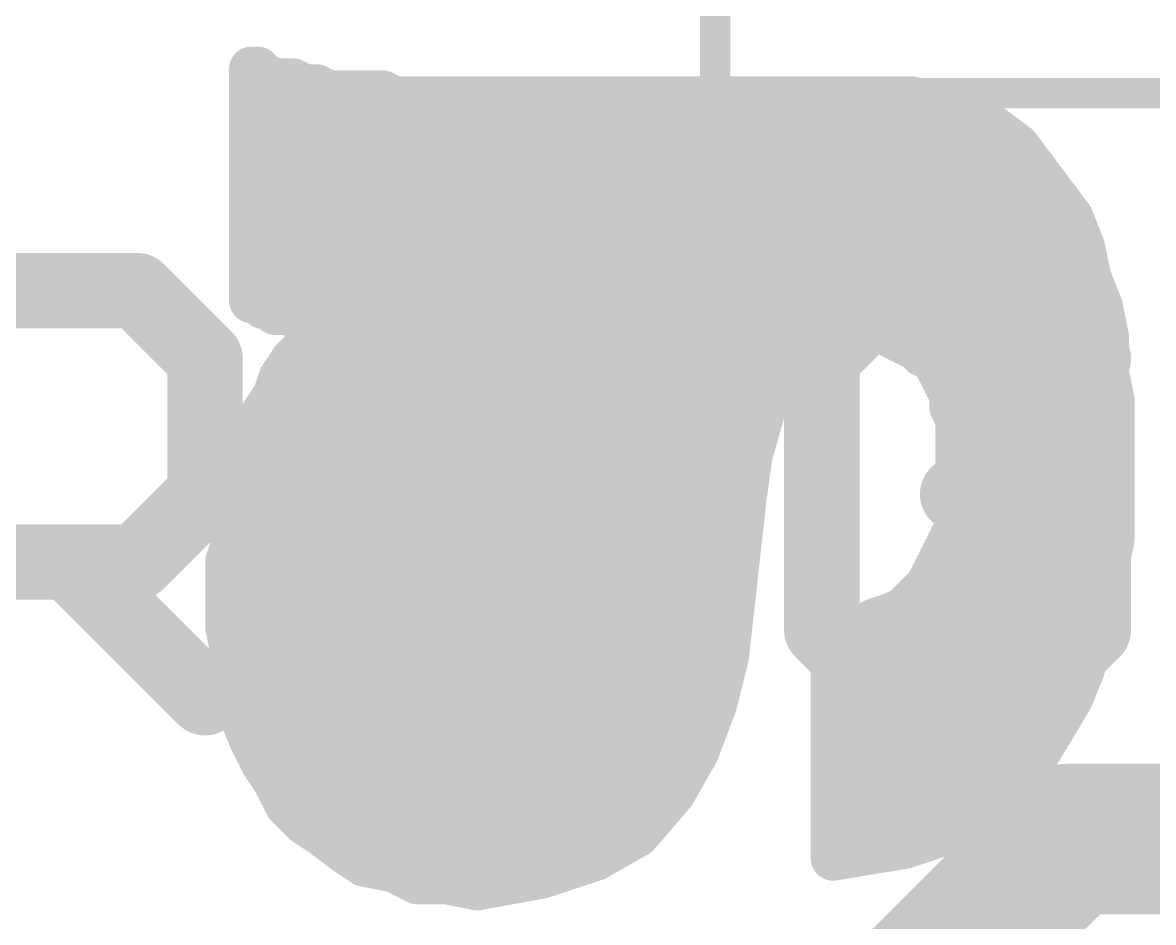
# Model space of a CAD drawing. Extents: x -0.3 to 20.6, y -0.3 to 38.4.
# Drawn here: x 11.865 to 13.77, y 9.384 to 10.901 of the extents above; entities that cross this region are included whole.
import ezdxf

# ---------------------------------------------------------------- set-up
doc = ezdxf.new("R2010")
doc.units = 0
for name, color, linetype in [('1', 12, 'CONTINUOUS'), ('18', 110, 'CONTINUOUS'), ('21', 41, 'CONTINUOUS'), ('22', 40, 'CONTINUOUS'), ('39', 12, 'CONTINUOUS')]:
    doc.layers.add(name, color=color, linetype=linetype)

# ---------------------------------------------------------------- blocks, each defined once
blk = doc.blocks.new('ROUNDV')
at = {"const_width": 0.5}
blk.add_lwpolyline([(0, -0.25, 1), (0, 0.25, 1), (0, -0.25)], format="xyb", dxfattribs=at)

msp = doc.modelspace()

# ---------------------------------------------------------------- linework, layer by layer
at = {"layer": '1', "const_width": 0.254}
for points in [[(13.6281, 9.525), (12.7, 8.5969)], [(14.605, 9.525), (13.6281, 9.525)]]:
    msp.add_lwpolyline(points, dxfattribs=at)
at = {"layer": '1', "const_width": 0.127}
for points in [[(13.6281, 9.5885, 1), (13.6281, 9.4615)], [(13.673, 9.4801, 1), (13.5832, 9.5699)]]:
    msp.add_lwpolyline(points, format="xyb", dxfattribs=at)
at = {"layer": '21', "const_width": 0.127}
for points in [[(11.7149, 10.4495), (12.0581, 10.4495)], [(12.0581, 10.4495), (12.1725, 10.3351)], [(12.5777, 10.4495), (12.4633, 10.3351)], [(12.8065, 10.4495), (12.5777, 10.4495)], [(12.9209, 10.3351), (12.8065, 10.4495)], [(13.3261, 10.4495), (13.2117, 10.3351)], [(13.5549, 10.4495), (13.3261, 10.4495)], [(13.6693, 10.3351), (13.5549, 10.4495)], [(12.1725, 10.3351), (12.1725, 10.1063)], [(12.4633, 10.3351), (12.4633, 9.8775)], [(12.9209, 9.8775), (12.9209, 10.3351)], [(13.2117, 10.3351), (13.2117, 9.8775)], [(12.1725, 10.1063), (12.0581, 9.9919)], [(13.6693, 10.1063), (13.4405, 10.1063)], [(13.6693, 9.8775), (13.6693, 10.1063)], [(12.0581, 9.9919), (11.7149, 9.9919)], [(11.9437, 9.9919), (12.1725, 9.7631)], [(12.4633, 9.8775), (12.5777, 9.7631)], [(12.8065, 9.7631), (12.9209, 9.8775)], [(13.2117, 9.8775), (13.3261, 9.7631)], [(13.5549, 9.7631), (13.6693, 9.8775)], [(12.5777, 9.7631), (12.8065, 9.7631)], [(13.3261, 9.7631), (13.5549, 9.7631)]]:
    msp.add_lwpolyline(points, dxfattribs=at)
at = {"layer": '21', "const_width": 0.0635}
for points in [[(12.0805, 10.472, 1), (12.0356, 10.4271)], [(12.0581, 10.4178, 1), (12.0581, 10.4813)], [(12.5777, 10.4813, 1), (12.5777, 10.4178)], [(12.6001, 10.4271, 1), (12.5552, 10.472)], [(12.8289, 10.472, 1), (12.784, 10.4271)], [(12.8065, 10.4178, 1), (12.8065, 10.4813)], [(13.3261, 10.4813, 1), (13.3261, 10.4178)], [(13.3485, 10.4271, 1), (13.3036, 10.472)], [(13.5773, 10.472, 1), (13.5324, 10.4271)], [(13.5549, 10.4178, 1), (13.5549, 10.4813)], [(12.2042, 10.3351, 1), (12.1407, 10.3351)], [(12.15, 10.3127, 1), (12.1949, 10.3576)], [(12.495, 10.3351, 1), (12.4315, 10.3351)], [(12.4408, 10.3576, 1), (12.4857, 10.3127)], [(12.9526, 10.3351, 1), (12.8891, 10.3351)], [(12.8984, 10.3127, 1), (12.9433, 10.3576)], [(13.2434, 10.3351, 1), (13.1799, 10.3351)], [(13.1892, 10.3576, 1), (13.2341, 10.3127)], [(13.6468, 10.3127, 1), (13.6917, 10.3576)], [(12.1949, 10.0839, 1), (12.15, 10.1288)], [(13.4405, 10.1381, 1), (13.4405, 10.0746)], [(13.701, 10.1063, 1), (13.6375, 10.1063)], [(13.6693, 10.0746, 1), (13.6693, 10.1381)], [(12.1407, 10.1063, 1), (12.2042, 10.1063)], [(11.9661, 10.0144, 1), (11.9212, 9.9695)], [(12.0356, 10.0144, 1), (12.0805, 9.9695)], [(12.0581, 9.9602, 1), (12.0581, 10.0237)], [(12.4857, 9.9, 1), (12.4408, 9.8551)], [(12.9433, 9.8551, 1), (12.8984, 9.9)], [(13.2341, 9.9, 1), (13.1892, 9.8551)], [(13.6917, 9.8551, 1), (13.6468, 9.9)], [(12.4315, 9.8775, 1), (12.495, 9.8775)], [(12.8891, 9.8775, 1), (12.9526, 9.8775)], [(13.1799, 9.8775, 1), (13.2434, 9.8775)], [(13.6375, 9.8775, 1), (13.701, 9.8775)], [(12.15, 9.7407, 1), (12.1949, 9.7856)], [(12.5777, 9.7949, 1), (12.5777, 9.7314)], [(12.5552, 9.7407, 1), (12.6001, 9.7856)], [(12.784, 9.7856, 1), (12.8289, 9.7407)], [(12.8065, 9.7314, 1), (12.8065, 9.7949)], [(13.3261, 9.7949, 1), (13.3261, 9.7314)], [(13.3036, 9.7407, 1), (13.3485, 9.7856)], [(13.5324, 9.7856, 1), (13.5773, 9.7407)], [(13.5549, 9.7314, 1), (13.5549, 9.7949)]]:
    msp.add_lwpolyline(points, format="xyb", dxfattribs=at)
at = {"layer": '22', "const_width": 0.0381}
for points in [[(12.2509, 10.8419, 1), (12.2509, 10.8038)], [(12.27, 10.8228, 1), (12.2319, 10.8228)], [(12.2744, 10.8363, 1), (12.2475, 10.8093)], [(12.2609, 10.8038, 1), (12.2609, 10.8419)], [(12.2509, 10.8395, 1), (12.2509, 10.8014)], [(12.2795, 10.8299, 1), (12.2624, 10.7958)], [(12.2575, 10.7993, 1), (12.2844, 10.8263)], [(12.2634, 10.8014, 1), (12.2634, 10.8395)], [(12.2909, 10.8219, 1), (12.2909, 10.7838)], [(12.3295, 10.8199, 1), (12.3124, 10.7858)], [(12.3209, 10.7838, 1), (12.3209, 10.8219)], [(12.2824, 10.7858, 1), (12.2995, 10.8199)], [(12.3409, 10.8119, 1), (12.3409, 10.7738)], [(12.3324, 10.7758, 1), (12.3495, 10.8099)], [(12.3695, 10.8099, 1), (12.3524, 10.7758)], [(12.3609, 10.7738, 1), (12.3609, 10.8119)], [(12.3809, 10.8019, 1), (12.3809, 10.7638)], [(12.3724, 10.7658, 1), (12.3895, 10.7999)], [(12.4795, 10.7999, 1), (12.4624, 10.7658)], [(12.4709, 10.7638, 1), (12.4709, 10.8019)], [(12.4909, 10.7919, 1), (12.4909, 10.7538)], [(12.4824, 10.7558, 1), (12.4995, 10.7899)], [(13.3647, 10.7915, 1), (13.3572, 10.7541)], [(13.3609, 10.7538, 1), (13.3609, 10.7919)], [(13.418, 10.7805, 1), (13.4039, 10.7451)], [(13.4072, 10.7441, 1), (13.4147, 10.7815)], [(12.2509, 10.7633, 1), (12.2509, 10.7252)], [(13.4695, 10.7599, 1), (13.4524, 10.7258)], [(13.4539, 10.7251, 1), (13.468, 10.7605)], [(13.4575, 10.7252, 1), (13.4575, 10.7633)], [(13.5124, 10.7381, 1), (13.4895, 10.7076)], [(13.4924, 10.7058, 1), (13.5095, 10.7399)], [(13.5562, 10.7042, 1), (13.5257, 10.6814)], [(13.5295, 10.6776, 1), (13.5524, 10.7081)], [(12.2509, 10.6871, 1), (12.2509, 10.649)], [(13.5862, 10.6642, 1), (13.5557, 10.6414)], [(13.5595, 10.649, 1), (13.5595, 10.6871)], [(13.5557, 10.6414, 1), (13.5862, 10.6642)], [(13.6162, 10.6242, 1), (13.5857, 10.6014)], [(13.5857, 10.6014, 1), (13.6162, 10.6242)], [(12.2509, 10.6109, 1), (12.2509, 10.5728)], [(13.6167, 10.5728, 1), (13.6167, 10.6109)], [(13.6486, 10.5799, 1), (13.6133, 10.5657)], [(13.6157, 10.5614, 1), (13.6462, 10.5842)], [(13.6696, 10.5265, 1), (13.6323, 10.5191)], [(12.2509, 10.5347, 1), (12.2509, 10.4966)], [(13.6333, 10.5157, 1), (13.6686, 10.5299)], [(13.6524, 10.4966, 1), (13.6524, 10.5347)], [(13.6786, 10.4799, 1), (13.6433, 10.4657)], [(13.6423, 10.4691, 1), (13.6796, 10.4765)], [(12.2509, 10.4585, 1), (12.2509, 10.4204)], [(12.2509, 10.4519, 1), (12.2509, 10.4138)], [(12.2744, 10.4463, 1), (12.2475, 10.4193)], [(12.2709, 10.4419, 1), (12.2709, 10.4038)], [(12.2609, 10.4138, 1), (12.2609, 10.4519)], [(12.2944, 10.4363, 1), (12.2675, 10.4093)], [(12.2809, 10.4038, 1), (12.2809, 10.4419)], [(13.6996, 10.4265, 1), (13.6623, 10.4191)], [(13.6743, 10.4204, 1), (13.6743, 10.4585)], [(12.2319, 10.4328, 1), (12.27, 10.4328)], [(12.2575, 10.4093, 1), (12.2844, 10.4363)], [(12.2909, 10.4319, 1), (12.2909, 10.3938)], [(12.2775, 10.3993, 1), (12.3044, 10.4263)], [(12.3344, 10.4263, 1), (12.3075, 10.3993)], [(12.3309, 10.4219, 1), (12.3309, 10.3838)], [(12.3209, 10.3938, 1), (12.3209, 10.4319)], [(12.4015, 10.387, 1), (12.3804, 10.4187)], [(12.3909, 10.3838, 1), (12.3909, 10.4219)], [(13.6633, 10.4157, 1), (13.6986, 10.4299)], [(12.3175, 10.3893, 1), (12.3444, 10.4163)], [(12.3504, 10.3987, 1), (12.3715, 10.367)], [(12.3768, 10.3722, 1), (12.3451, 10.3934)], [(12.6749, 10.3909, 1), (12.687, 10.3547)], [(12.6895, 10.3558, 1), (12.6724, 10.3899)], [(12.7109, 10.4019, 1), (12.7109, 10.3638)], [(12.717, 10.3647, 1), (12.7049, 10.4009)], [(12.9175, 10.3863, 1), (12.9444, 10.3593)], [(12.9444, 10.3593, 1), (12.9175, 10.3863)], [(12.9544, 10.3693, 1), (12.9275, 10.3963)], [(12.9409, 10.3638, 1), (12.9409, 10.4019)], [(13.2009, 10.4019, 1), (13.2009, 10.3638)], [(13.2124, 10.3676, 1), (13.1895, 10.3981)], [(13.3195, 10.3999, 1), (13.3024, 10.3658)], [(13.3109, 10.3638, 1), (13.3109, 10.4019)], [(13.3395, 10.3899, 1), (13.3224, 10.3558)], [(13.3224, 10.3558, 1), (13.3395, 10.3899)], [(13.71, 10.3728, 1), (13.6719, 10.3728)], [(12.3544, 10.3393, 1), (12.3275, 10.3663)], [(12.3479, 10.3823, 1), (12.3479, 10.3442)], [(12.6249, 10.3709, 1), (12.637, 10.3347)], [(12.637, 10.3347, 1), (12.6249, 10.3709)], [(12.6524, 10.3799, 1), (12.6695, 10.3458)], [(12.667, 10.3447, 1), (12.6549, 10.3809)], [(12.6617, 10.3442, 1), (12.6617, 10.3823)], [(12.94, 10.3628, 1), (12.9019, 10.3628)], [(12.9075, 10.3763, 1), (12.9344, 10.3493)], [(12.9213, 10.3823, 1), (12.9213, 10.3442)], [(13.1495, 10.3681, 1), (13.1724, 10.3376)], [(13.1773, 10.343, 1), (13.1446, 10.3626)], [(13.1748, 10.3442, 1), (13.1748, 10.3823)], [(13.3502, 10.3823, 1), (13.3502, 10.3442)], [(13.3595, 10.3799, 1), (13.3424, 10.3458)], [(13.3424, 10.3458, 1), (13.3595, 10.3799)], [(13.3844, 10.3663, 1), (13.3575, 10.3393)], [(13.3624, 10.3358, 1), (13.3795, 10.3699)], [(13.6723, 10.3691, 1), (13.7096, 10.3765)], [(13.6909, 10.3442, 1), (13.6909, 10.3823)], [(12.3075, 10.3463, 1), (12.3344, 10.3193)], [(12.3368, 10.3222, 1), (12.3051, 10.3434)], [(12.3251, 10.3634, 1), (12.3568, 10.3422)], [(12.5949, 10.3609, 1), (12.607, 10.3247)], [(12.6144, 10.3293, 1), (12.5875, 10.3563)], [(12.938, 10.3343, 1), (12.9039, 10.3513)], [(13.3895, 10.3599, 1), (13.3724, 10.3258)], [(13.3675, 10.3293, 1), (13.3944, 10.3563)], [(13.418, 10.3413, 1), (13.3839, 10.3243)], [(13.3924, 10.3158, 1), (13.4095, 10.3499)], [(12.5675, 10.3363, 1), (12.5944, 10.3093)], [(12.5915, 10.307, 1), (12.5704, 10.3387)], [(12.8939, 10.3313, 1), (12.928, 10.3143)], [(12.928, 10.3143, 1), (12.8939, 10.3313)], [(12.9019, 10.3428, 1), (12.94, 10.3428)], [(13.428, 10.3213, 1), (13.3939, 10.3043)], [(13.7096, 10.3165, 1), (13.6723, 10.3091)], [(12.2851, 10.3134, 1), (12.3168, 10.2922)], [(12.319, 10.2968, 1), (12.2829, 10.3088)], [(12.5404, 10.3187, 1), (12.5615, 10.287)], [(12.5644, 10.2893, 1), (12.5375, 10.3163)], [(12.92, 10.3028, 1), (12.8819, 10.3028)], [(12.8839, 10.3113, 1), (12.918, 10.2943)], [(13.1146, 10.3126, 1), (13.1473, 10.293)], [(13.149, 10.2968, 1), (13.1129, 10.3088)], [(13.3939, 10.3043, 1), (13.428, 10.3213)], [(13.438, 10.3013, 1), (13.4039, 10.2843)], [(13.6719, 10.3128, 1), (13.71, 10.3128)], [(12.3068, 10.2622, 1), (12.2751, 10.2834)], [(12.2957, 10.3061, 1), (12.2957, 10.268)], [(12.5175, 10.2963, 1), (12.5444, 10.2693)], [(12.5468, 10.2722, 1), (12.5151, 10.2934)], [(12.5351, 10.268, 1), (12.5351, 10.3061)], [(12.9009, 10.3061, 1), (12.9009, 10.268)], [(12.918, 10.2743, 1), (12.8839, 10.2913)], [(13.1257, 10.268, 1), (13.1257, 10.3061)], [(13.4039, 10.2843, 1), (13.438, 10.3013)], [(13.4238, 10.3061, 1), (13.4238, 10.268)], [(13.45, 10.2728, 1), (13.4119, 10.2728)], [(13.6961, 10.268, 1), (13.6961, 10.3061)], [(12.2729, 10.2788, 1), (12.309, 10.2668)], [(12.5294, 10.2482, 1), (12.4925, 10.2574)], [(12.8739, 10.2713, 1), (12.908, 10.2543)], [(12.91, 10.2628, 1), (12.8719, 10.2628)], [(12.8819, 10.2828, 1), (12.92, 10.2828)], [(13.448, 10.2613, 1), (13.4139, 10.2443)], [(13.4139, 10.2643, 1), (13.448, 10.2813)], [(13.72, 10.2628, 1), (13.6819, 10.2628)], [(12.2551, 10.2534, 1), (12.2868, 10.2322)], [(12.289, 10.2368, 1), (12.2529, 10.2488)], [(12.4951, 10.2634, 1), (12.5268, 10.2422)], [(13.1293, 10.2376, 1), (13.0926, 10.248)], [(13.4119, 10.2528, 1), (13.45, 10.2528)], [(13.46, 10.2328, 1), (13.4219, 10.2328)], [(13.6823, 10.2591, 1), (13.7196, 10.2665)], [(12.279, 10.2068, 1), (12.2429, 10.2188)], [(12.518, 10.2043, 1), (12.4839, 10.2213)], [(12.8956, 10.2413, 1), (12.8863, 10.2043)], [(12.8956, 10.2413, 1), (12.8863, 10.2043)], [(12.908, 10.2143, 1), (12.8739, 10.2313)], [(13.0929, 10.2488, 1), (13.129, 10.2368)], [(13.4239, 10.2243, 1), (13.458, 10.2413)], [(12.2603, 10.2299, 1), (12.2603, 10.1918)], [(12.2429, 10.2188, 1), (12.279, 10.2068)], [(12.4825, 10.2174, 1), (12.5194, 10.2082)], [(12.4999, 10.1918, 1), (12.4999, 10.2299)], [(12.9, 10.2028, 1), (12.8619, 10.2028)], [(12.8849, 10.2299, 1), (12.8849, 10.1918)], [(12.8719, 10.2228, 1), (12.91, 10.2228)], [(12.939, 10.2299, 1), (12.939, 10.1918)], [(12.939, 10.1918, 1), (12.939, 10.2299)], [(13.1018, 10.1918, 1), (13.1018, 10.2299)], [(13.4409, 10.2299, 1), (13.4409, 10.1918)], [(13.7009, 10.1918, 1), (13.7009, 10.2299)], [(12.269, 10.1768, 1), (12.2329, 10.1888)], [(12.8639, 10.2113, 1), (12.898, 10.1943)], [(12.899, 10.1768, 1), (12.8629, 10.1888)], [(12.2329, 10.1888, 1), (12.269, 10.1768)], [(12.5, 10.1728, 1), (12.4619, 10.1728)], [(12.4639, 10.1813, 1), (12.498, 10.1643)], [(12.8619, 10.1828, 1), (12.9, 10.1828)], [(13.0726, 10.178, 1), (13.1093, 10.1676)], [(13.1098, 10.1701, 1), (13.0721, 10.1755)], [(13.0863, 10.1543, 1), (13.0956, 10.1913)], [(13.0863, 10.1543, 1), (13.0956, 10.1913)], [(12.2229, 10.1588, 1), (12.259, 10.1468)], [(12.259, 10.1468, 1), (12.2229, 10.1588)], [(12.89, 10.1528, 1), (12.8519, 10.1528)], [(12.8529, 10.1588, 1), (12.889, 10.1468)], [(12.25, 10.1228, 1), (12.2119, 10.1228)], [(12.2349, 10.1537, 1), (12.2349, 10.1156)], [(12.4996, 10.1191, 1), (12.4623, 10.1265)], [(12.4809, 10.1156, 1), (12.4809, 10.1537)], [(12.8709, 10.1537, 1), (12.8709, 10.1156)], [(13.0855, 10.1156, 1), (13.0855, 10.1537)], [(13.4409, 10.1537, 1), (13.4409, 10.1156)], [(13.7009, 10.1156, 1), (13.7009, 10.1537)], [(12.2129, 10.1288, 1), (12.249, 10.1168)], [(12.4619, 10.1228, 1), (12.5, 10.1228)], [(12.889, 10.1068, 1), (12.8529, 10.1188)], [(13.0999, 10.1007, 1), (13.062, 10.1049)], [(12.249, 10.0868, 1), (12.2129, 10.0988)], [(12.88, 10.0828, 1), (12.8419, 10.0828)], [(12.8519, 10.1128, 1), (12.89, 10.1128)], [(13.0621, 10.1055, 1), (13.0998, 10.1001)], [(12.24, 10.0628, 1), (12.2019, 10.0628)], [(12.2119, 10.0928, 1), (12.25, 10.0928)], [(12.49, 10.0728, 1), (12.4519, 10.0728)], [(12.8429, 10.0888, 1), (12.879, 10.0768)], [(12.2209, 10.0775, 1), (12.2209, 10.0394)], [(12.2029, 10.0688, 1), (12.239, 10.0568)], [(12.4523, 10.0765, 1), (12.4896, 10.0691)], [(12.4709, 10.0394, 1), (12.4709, 10.0775)], [(12.8609, 10.0775, 1), (12.8609, 10.0394)], [(12.878, 10.0343, 1), (12.8439, 10.0513)], [(13.076, 10.0394, 1), (13.076, 10.0775)], [(13.4409, 10.0775, 1), (13.4409, 10.0394)], [(13.458, 10.0443, 1), (13.4239, 10.0613)], [(13.7009, 10.0394, 1), (13.7009, 10.0775)], [(12.239, 10.0168, 1), (12.2029, 10.0288)], [(12.488, 10.0313, 1), (12.4539, 10.0143)], [(12.87, 10.0228, 1), (12.8319, 10.0228)], [(12.8419, 10.0428, 1), (12.88, 10.0428)], [(13.4139, 10.0413, 1), (13.448, 10.0243)], [(13.448, 10.0243, 1), (13.4139, 10.0413)], [(13.4219, 10.0528, 1), (13.46, 10.0528)], [(13.7196, 10.0291, 1), (13.6823, 10.0365)], [(12.2019, 10.0228, 1), (12.24, 10.0228)], [(12.4519, 10.0228, 1), (12.49, 10.0228)], [(12.5, 10.0028, 1), (12.4619, 10.0028)], [(12.8339, 10.0313, 1), (12.868, 10.0143)], [(12.8577, 10.0206, 1), (12.8442, 9.985)], [(12.8577, 10.0206, 1), (12.8442, 9.985)], [(12.869, 9.9968, 1), (12.8329, 10.0088)], [(13.0899, 10.0107, 1), (13.052, 10.0149)], [(13.438, 10.0043, 1), (13.4039, 10.0213)], [(13.6819, 10.0328, 1), (13.72, 10.0328)], [(12.23, 9.9928, 1), (12.1919, 9.9928)], [(12.4639, 9.9943, 1), (12.498, 10.0113)], [(12.8319, 10.0028, 1), (12.87, 10.0028)], [(13.052, 10.0149, 1), (13.0899, 10.0107)], [(13.428, 9.9843, 1), (13.3939, 10.0013)], [(13.4039, 10.0213, 1), (13.438, 10.0043)], [(12.2109, 10.0013, 1), (12.2109, 9.9632)], [(12.1929, 9.9988, 1), (12.229, 9.9868)], [(12.498, 9.9913, 1), (12.4639, 9.9743)], [(12.4812, 9.9632, 1), (12.4812, 10.0013)], [(12.858, 9.9643, 1), (12.8239, 9.9813)], [(12.8441, 10.0013, 1), (12.8441, 9.9632)], [(12.905, 10.0013, 1), (12.905, 9.9632)], [(12.905, 9.9632, 1), (12.905, 10.0013)], [(13.0675, 9.9632, 1), (13.0675, 10.0013)], [(13.418, 9.9643, 1), (13.3839, 9.9813)], [(13.4056, 10.0013, 1), (13.4056, 9.9632)], [(13.3939, 10.0013, 1), (13.428, 9.9843)], [(13.6723, 9.9865, 1), (13.7096, 9.9791)], [(13.7097, 9.9797, 1), (13.6721, 9.9859)], [(13.6908, 9.9632, 1), (13.6908, 10.0013)], [(12.4619, 9.9828, 1), (12.5, 9.9828)], [(12.51, 9.9628, 1), (12.4719, 9.9628)], [(12.4739, 9.9543, 1), (12.508, 9.9713)], [(12.8444, 9.9393, 1), (12.8175, 9.9663)], [(12.8229, 9.9788, 1), (12.859, 9.9668)], [(13.4044, 9.9393, 1), (13.3775, 9.9663)], [(13.3839, 9.9813, 1), (13.418, 9.9643)], [(12.508, 9.9513, 1), (12.4739, 9.9343)], [(12.8075, 9.9563, 1), (12.8344, 9.9293)], [(12.838, 9.9343, 1), (12.8039, 9.9513)], [(12.8139, 9.9613, 1), (12.848, 9.9443)], [(13.3675, 9.9563, 1), (13.3944, 9.9293)], [(13.3944, 9.9293, 1), (13.3675, 9.9563)], [(13.3739, 9.9613, 1), (13.408, 9.9443)], [(12.4719, 9.9428, 1), (12.51, 9.9428)], [(12.518, 9.9313, 1), (12.4839, 9.9143)], [(12.4839, 9.9143, 1), (12.518, 9.9313)], [(12.7939, 9.9313, 1), (12.828, 9.9143)], [(12.828, 9.9143, 1), (12.7939, 9.9313)], [(13.0799, 9.9207, 1), (13.042, 9.9249)], [(13.0542, 9.905, 1), (13.0677, 9.9406)], [(13.0542, 9.905, 1), (13.0677, 9.9406)], [(13.3375, 9.9263, 1), (13.3644, 9.8993)], [(13.3475, 9.9363, 1), (13.3744, 9.9093)], [(13.3595, 9.8958, 1), (13.3424, 9.9299)], [(13.3744, 9.9093, 1), (13.3475, 9.9363)], [(13.699, 9.9168, 1), (13.6629, 9.9288)], [(12.2109, 9.9251, 1), (12.2109, 9.887)], [(12.5244, 9.9163, 1), (12.4975, 9.8893)], [(12.4939, 9.8943, 1), (12.528, 9.9113)], [(12.538, 9.9013, 1), (12.5039, 9.8843)], [(12.5093, 9.887, 1), (12.5093, 9.9251)], [(12.808, 9.8843, 1), (12.7739, 9.9013)], [(12.7839, 9.9113, 1), (12.818, 9.8943)], [(12.8025, 9.9251, 1), (12.8025, 9.887)], [(12.8144, 9.8893, 1), (12.7875, 9.9163)], [(13.042, 9.9249, 1), (13.0799, 9.9207)], [(13.0591, 9.887, 1), (13.0591, 9.9251)], [(13.2949, 9.9109, 1), (13.307, 9.8747)], [(13.3095, 9.8758, 1), (13.2924, 9.9099)], [(13.3224, 9.9199, 1), (13.3395, 9.8858)], [(13.3373, 9.9251, 1), (13.3373, 9.887)], [(13.337, 9.8847, 1), (13.3249, 9.9209)], [(13.6621, 9.9259, 1), (13.6997, 9.9197)], [(13.6753, 9.887, 1), (13.6753, 9.9251)], [(12.2296, 9.8865, 1), (12.1923, 9.8791)], [(12.5075, 9.8793, 1), (12.5344, 9.9063)], [(12.5395, 9.8899, 1), (12.5224, 9.8558)], [(12.7775, 9.9063, 1), (12.8044, 9.8793)], [(12.7895, 9.8558, 1), (12.7724, 9.8899)], [(13.2309, 9.9019, 1), (13.2309, 9.8638)], [(13.25, 9.8828, 1), (13.2119, 9.8828)], [(13.2724, 9.8999, 1), (13.2895, 9.8658)], [(13.2809, 9.8638, 1), (13.2809, 9.9019)], [(12.1919, 9.8828, 1), (12.23, 9.8828)], [(12.5139, 9.8643, 1), (12.548, 9.8813)], [(12.5644, 9.8763, 1), (12.5375, 9.8493)], [(12.5695, 9.8699, 1), (12.5524, 9.8358)], [(12.5424, 9.8458, 1), (12.5595, 9.8799)], [(12.7324, 9.8699, 1), (12.7495, 9.8358)], [(12.7495, 9.8358, 1), (12.7324, 9.8699)], [(12.7524, 9.8799, 1), (12.7695, 9.8458)], [(12.7695, 9.8458, 1), (12.7524, 9.8799)], [(12.7639, 9.8813, 1), (12.798, 9.8643)], [(13.6796, 9.8591, 1), (13.6423, 9.8665)], [(12.24, 9.8328, 1), (12.2019, 9.8328)], [(12.5475, 9.8393, 1), (12.5744, 9.8663)], [(12.5809, 9.8619, 1), (12.5809, 9.8238)], [(12.5724, 9.8258, 1), (12.5895, 9.8599)], [(12.607, 9.8609, 1), (12.5949, 9.8247)], [(12.6009, 9.8238, 1), (12.6009, 9.8619)], [(12.6309, 9.8519, 1), (12.6309, 9.8138)], [(12.6249, 9.8147, 1), (12.637, 9.8509)], [(12.6724, 9.8499, 1), (12.6895, 9.8158)], [(12.6809, 9.8138, 1), (12.6809, 9.8519)], [(12.7009, 9.8619, 1), (12.7009, 9.8238)], [(12.7095, 9.8258, 1), (12.6924, 9.8599)], [(12.7124, 9.8599, 1), (12.7295, 9.8258)], [(12.7209, 9.8238, 1), (12.7209, 9.8619)], [(13.0694, 9.8282, 1), (13.0325, 9.8374)], [(13.6429, 9.8688, 1), (13.679, 9.8568)], [(12.2209, 9.8489, 1), (12.2209, 9.8108)], [(12.2023, 9.8291, 1), (12.2396, 9.8365)], [(13.032, 9.8349, 1), (13.0699, 9.8307)], [(13.0502, 9.8108, 1), (13.0502, 9.8489)], [(13.2309, 9.8489, 1), (13.2309, 9.8108)], [(13.6686, 9.8057, 1), (13.6333, 9.8199)], [(13.6543, 9.8108, 1), (13.6543, 9.8489)], [(13.6323, 9.8165, 1), (13.6696, 9.8091)], [(12.2394, 9.7874, 1), (12.2025, 9.7782)], [(12.2019, 9.7828, 1), (12.24, 9.7828)], [(13.6473, 9.753, 1), (13.6146, 9.7726)], [(12.2282, 9.7727, 1), (12.2282, 9.7346)], [(12.2486, 9.7499, 1), (12.2133, 9.7357)], [(13.0125, 9.7574, 1), (13.0494, 9.7482)], [(13.0488, 9.7461, 1), (13.0131, 9.7595)], [(13.0311, 9.7346, 1), (13.0311, 9.7727)], [(13.2309, 9.7727, 1), (13.2309, 9.7346)], [(13.6133, 9.7699, 1), (13.6486, 9.7557)], [(13.6254, 9.7346, 1), (13.6254, 9.7727)], [(12.2125, 9.7382, 1), (12.2494, 9.7474)], [(13.5846, 9.7226, 1), (13.6173, 9.703)], [(13.6173, 9.703, 1), (13.5846, 9.7226)], [(12.268, 9.7013, 1), (12.2339, 9.6843)], [(12.2333, 9.6857, 1), (12.2686, 9.6999)], [(12.2586, 9.6965, 1), (12.2586, 9.6584)], [(12.9831, 9.6795, 1), (13.0188, 9.6661)], [(13.0175, 9.6634, 1), (12.9844, 9.6823)], [(13.0027, 9.6584, 1), (13.0027, 9.6965)], [(13.2309, 9.6965, 1), (13.2309, 9.6584)], [(13.5862, 9.6514, 1), (13.5557, 9.6742)], [(13.5797, 9.6584, 1), (13.5797, 9.6965)], [(12.2868, 9.6634, 1), (12.2551, 9.6422)], [(12.2539, 9.6443, 1), (12.288, 9.6613)], [(13.5546, 9.6726, 1), (13.5873, 9.653)], [(12.308, 9.6313, 1), (12.2739, 9.6143)], [(13.5524, 9.6076, 1), (13.5295, 9.6381)], [(12.2751, 9.6122, 1), (12.3068, 9.6334)], [(12.9754, 9.5904, 1), (12.9465, 9.6152)], [(13.5257, 9.6342, 1), (13.5562, 9.6114)], [(12.3017, 9.6203, 1), (12.3017, 9.5822)], [(12.9444, 9.6123, 1), (12.9775, 9.5934)], [(12.9596, 9.5822, 1), (12.9596, 9.6203)], [(13.2309, 9.6203, 1), (13.2309, 9.5822)], [(13.4895, 9.6081, 1), (13.5124, 9.5776)], [(13.5107, 9.5765, 1), (13.4911, 9.6091)], [(13.5121, 9.5822, 1), (13.5121, 9.6203)], [(12.3244, 9.5963, 1), (12.2975, 9.5693)], [(12.2939, 9.5743, 1), (12.328, 9.5913)], [(12.3515, 9.5687, 1), (12.3304, 9.537)], [(12.3275, 9.5393, 1), (12.3544, 9.5663)], [(13.4411, 9.5791, 1), (13.4607, 9.5465)], [(13.4624, 9.5476, 1), (13.4395, 9.5781)], [(12.3824, 9.5481, 1), (12.3595, 9.5176)], [(12.3604, 9.517, 1), (12.3815, 9.5487)], [(12.8865, 9.5452, 1), (12.9154, 9.5204)], [(12.9104, 9.5163, 1), (12.8915, 9.5494)], [(13.3995, 9.5481, 1), (13.4224, 9.5176)], [(13.417, 9.5147, 1), (13.4049, 9.5509)], [(12.3814, 9.5441, 1), (12.3814, 9.506)], [(12.8873, 9.506, 1), (12.8873, 9.5441)], [(13.2309, 9.5441, 1), (13.2309, 9.506)], [(13.3449, 9.5309, 1), (13.357, 9.4947)], [(13.3541, 9.494, 1), (13.3478, 9.5316)], [(13.3875, 9.506, 1), (13.3875, 9.5441)], [(12.4215, 9.5187, 1), (12.4004, 9.487)], [(12.3995, 9.4876, 1), (12.4224, 9.5181)], [(12.8215, 9.5094, 1), (12.8404, 9.4763)], [(12.837, 9.4747, 1), (12.8249, 9.5109)], [(13.2278, 9.5116, 1), (13.2341, 9.474)], [(13.2878, 9.5216, 1), (13.2941, 9.484)], [(13.2941, 9.484, 1), (13.2878, 9.5216)], [(12.4447, 9.5015, 1), (12.4372, 9.4641)], [(12.4304, 9.467, 1), (12.4515, 9.4987)], [(12.4995, 9.4899, 1), (12.4824, 9.4558)], [(12.4872, 9.4541, 1), (12.4947, 9.4915)], [(13.2119, 9.4928, 1), (13.25, 9.4928)], [(12.5309, 9.4719, 1), (12.5309, 9.4338)], [(12.5224, 9.4358, 1), (12.5395, 9.4699)], [(12.5847, 9.4715, 1), (12.5772, 9.4341)], [(12.5809, 9.4338, 1), (12.5809, 9.4719)], [(12.7349, 9.4809, 1), (12.747, 9.4447)], [(12.7443, 9.4441, 1), (12.7375, 9.4816)], [(12.601, 9.4679, 1), (12.601, 9.4298)], [(12.6275, 9.4616, 1), (12.6343, 9.4241)], [(12.6272, 9.4241, 1), (12.6347, 9.4615)], [(12.6639, 9.4298, 1), (12.6639, 9.4679)]]:
    msp.add_lwpolyline(points, format="xyb", dxfattribs=at)
at = {"layer": '22', "const_width": 0.0762}
for points in [[(12.2609, 10.8228), (12.2509, 10.8228)], [(12.2509, 10.8228), (12.2509, 10.4328)], [(12.2709, 10.8128), (12.2609, 10.8228)], [(12.2509, 10.8204), (12.2634, 10.8204)], [(12.2909, 10.8028), (12.2709, 10.8128)], [(12.3209, 10.8028), (12.2909, 10.8028)], [(12.3409, 10.7928), (12.3209, 10.8028)], [(12.3609, 10.7928), (12.3409, 10.7928)], [(12.3809, 10.7828), (12.3609, 10.7928)], [(12.4709, 10.7828), (12.3809, 10.7828)], [(12.4909, 10.7728), (12.4709, 10.7828)], [(13.3609, 10.7728), (12.4909, 10.7728)], [(13.4109, 10.7628), (13.3609, 10.7728)], [(13.4609, 10.7428), (13.4109, 10.7628)], [(12.2509, 10.7442), (13.4575, 10.7442)], [(13.5009, 10.7228), (13.4609, 10.7428)], [(13.5409, 10.6928), (13.5009, 10.7228)], [(13.5709, 10.6528), (13.5409, 10.6928)], [(12.2509, 10.668), (13.5595, 10.668)], [(13.6009, 10.6128), (13.5709, 10.6528)], [(13.6309, 10.5728), (13.6009, 10.6128)], [(12.2509, 10.5918), (13.6167, 10.5918)], [(13.6509, 10.5228), (13.6309, 10.5728)], [(13.6609, 10.4728), (13.6509, 10.5228)], [(12.2509, 10.5156), (13.6524, 10.5156)], [(13.6809, 10.4228), (13.6609, 10.4728)], [(12.2509, 10.4394), (13.6743, 10.4394)], [(12.2509, 10.4328), (12.2609, 10.4328)], [(12.2609, 10.4328), (12.2709, 10.4228)], [(12.2709, 10.4228), (12.2809, 10.4228)], [(12.2809, 10.4228), (12.2909, 10.4128)], [(13.6909, 10.3728), (13.6809, 10.4228)], [(12.2909, 10.4128), (12.3209, 10.4128)], [(12.3209, 10.4128), (12.3309, 10.4028)], [(12.3309, 10.4028), (12.3909, 10.4028)], [(12.3909, 10.4028), (12.3609, 10.3828)], [(12.3609, 10.3828), (12.3409, 10.3528)], [(12.6609, 10.3628), (12.6809, 10.3728)], [(12.6809, 10.3728), (12.7109, 10.3828)], [(12.7109, 10.3828), (12.9409, 10.3828)], [(12.9309, 10.3728), (12.9209, 10.3628)], [(12.9409, 10.3828), (12.9309, 10.3728)], [(13.1609, 10.3528), (13.2009, 10.3828)], [(13.2009, 10.3828), (13.3109, 10.3828)], [(13.3109, 10.3828), (13.3309, 10.3728)], [(13.3309, 10.3728), (13.3509, 10.3628)], [(13.6909, 10.3128), (13.6909, 10.3728)], [(12.3409, 10.3528), (12.3209, 10.3328)], [(12.3479, 10.3632), (12.6617, 10.3632)], [(12.6009, 10.3428), (12.6309, 10.3528)], [(12.6309, 10.3528), (12.6609, 10.3628)], [(12.9209, 10.3628), (12.9209, 10.3428)], [(12.9213, 10.3632), (13.1748, 10.3632)], [(13.1309, 10.3028), (13.1609, 10.3528)], [(13.3502, 10.3632), (13.6909, 10.3632)], [(13.3509, 10.3628), (13.3709, 10.3528)], [(13.3709, 10.3528), (13.3809, 10.3428)], [(12.3209, 10.3328), (12.3009, 10.3028)], [(12.5809, 10.3228), (12.6009, 10.3428)], [(12.9209, 10.3428), (12.9109, 10.3228)], [(13.3809, 10.3428), (13.4009, 10.3328)], [(13.4009, 10.3328), (13.4109, 10.3128)], [(12.5509, 10.3028), (12.5809, 10.3228)], [(12.9109, 10.3228), (12.9009, 10.3028)], [(13.4109, 10.3128), (13.4209, 10.2928)], [(13.7009, 10.2628), (13.6909, 10.3128)], [(12.3009, 10.3028), (12.2909, 10.2728)], [(12.5309, 10.2828), (12.5509, 10.3028)], [(12.9009, 10.3028), (12.9009, 10.2828)], [(13.1109, 10.2428), (13.1309, 10.3028)], [(13.4209, 10.2928), (13.4309, 10.2728)], [(12.2909, 10.2728), (12.2709, 10.2428)], [(12.2957, 10.287), (12.5351, 10.287)], [(12.5109, 10.2528), (12.5309, 10.2828)], [(12.9009, 10.2828), (12.8909, 10.2628)], [(12.9009, 10.287), (13.1257, 10.287)], [(13.4238, 10.287), (13.6961, 10.287)], [(13.4309, 10.2728), (13.4309, 10.2528)], [(12.5009, 10.2128), (12.5109, 10.2528)], [(12.8909, 10.2628), (12.8909, 10.2228)], [(13.4309, 10.2528), (13.4409, 10.2328)], [(13.7009, 10.0328), (13.7009, 10.2628)], [(12.2709, 10.2428), (12.2609, 10.2128)], [(13.0909, 10.1728), (13.1109, 10.2428)], [(13.4409, 10.2328), (13.4409, 10.0528)], [(12.2609, 10.2128), (12.2509, 10.1828)], [(12.4809, 10.1728), (12.5009, 10.2128)], [(12.8909, 10.2228), (12.8809, 10.2028)], [(13.0909, 10.1728), (12.8909, 10.2228)], [(12.8909, 10.2228), (13.0909, 10.1728)], [(12.2603, 10.2108), (12.4999, 10.2108)], [(12.8809, 10.2028), (12.8809, 10.1828)], [(12.8849, 10.2108), (12.939, 10.2108)], [(12.939, 10.2108), (13.1018, 10.2108)], [(13.4409, 10.2108), (13.7009, 10.2108)], [(12.2509, 10.1828), (12.2409, 10.1528)], [(12.8809, 10.1828), (12.8709, 10.1528)], [(12.4809, 10.1228), (12.4809, 10.1728)], [(13.0809, 10.1028), (13.0909, 10.1728)], [(12.2409, 10.1528), (12.2309, 10.1228)], [(12.8709, 10.1528), (12.8709, 10.1128)], [(12.2309, 10.1228), (12.2309, 10.0928)], [(12.2349, 10.1346), (12.4809, 10.1346)], [(12.4709, 10.0728), (12.4809, 10.1228)], [(12.8709, 10.1346), (13.0855, 10.1346)], [(13.4409, 10.1346), (13.7009, 10.1346)], [(12.8709, 10.1128), (12.8609, 10.0828)], [(13.0709, 10.0128), (13.0809, 10.1028)], [(12.2309, 10.0928), (12.2209, 10.0628)], [(12.8609, 10.0828), (12.8609, 10.0428)], [(12.2209, 10.0628), (12.2209, 10.0228)], [(12.4709, 10.0228), (12.4709, 10.0728)], [(12.2209, 10.0584), (12.4709, 10.0584)], [(12.8609, 10.0428), (12.8509, 10.0228)], [(12.8609, 10.0584), (13.076, 10.0584)], [(13.4409, 10.0528), (13.4309, 10.0328)], [(13.4409, 10.0584), (13.7009, 10.0584)], [(12.2209, 10.0228), (12.2109, 9.9928)], [(12.4809, 10.0028), (12.4709, 10.0228)], [(12.8509, 10.0228), (12.8509, 10.0028)], [(13.4309, 10.0328), (13.4209, 10.0128)], [(13.6909, 9.9828), (13.7009, 10.0328)], [(12.4809, 9.9828), (12.4809, 10.0028)], [(12.8509, 10.0028), (12.8409, 9.9728)], [(12.8509, 10.0028), (13.0609, 9.9228)], [(13.0609, 9.9228), (12.8509, 10.0028)], [(13.0609, 9.9228), (13.0709, 10.0128)], [(13.4209, 10.0128), (13.4109, 9.9928)], [(12.2109, 9.9928), (12.2109, 9.8828)], [(13.4109, 9.9928), (13.4009, 9.9728)], [(12.2109, 9.9822), (12.4812, 9.9822)], [(12.4909, 9.9628), (12.4809, 9.9828)], [(12.8409, 9.9728), (12.8309, 9.9528)], [(12.8441, 9.9822), (12.905, 9.9822)], [(12.905, 9.9822), (13.0675, 9.9822)], [(13.4009, 9.9728), (13.3909, 9.9528)], [(13.4056, 9.9822), (13.6908, 9.9822)], [(13.6809, 9.9228), (13.6909, 9.9828)], [(12.4909, 9.9428), (12.4909, 9.9628)], [(12.8309, 9.9528), (12.8209, 9.9428)], [(13.3909, 9.9528), (13.3809, 9.9428)], [(12.5009, 9.9228), (12.4909, 9.9428)], [(12.8209, 9.9428), (12.8109, 9.9228)], [(13.3809, 9.9428), (13.3609, 9.9228)], [(12.5109, 9.9028), (12.5009, 9.9228)], [(12.8109, 9.9228), (12.8009, 9.9028)], [(13.0509, 9.8328), (13.0609, 9.9228)], [(13.3509, 9.9128), (13.3309, 9.9028)], [(13.3609, 9.9228), (13.3509, 9.9128)], [(13.6609, 9.8628), (13.6809, 9.9228)], [(12.2109, 9.906), (12.5093, 9.906)], [(12.5209, 9.8928), (12.5109, 9.9028)], [(12.5309, 9.8728), (12.5209, 9.8928)], [(12.7909, 9.8928), (12.7809, 9.8728)], [(12.8009, 9.9028), (12.7909, 9.8928)], [(12.8025, 9.906), (13.0591, 9.906)], [(13.3009, 9.8928), (13.2809, 9.8828)], [(13.3309, 9.9028), (13.3009, 9.8928)], [(13.3373, 9.906), (13.6753, 9.906)], [(12.2109, 9.8828), (12.2209, 9.8328)], [(12.5509, 9.8628), (12.5309, 9.8728)], [(12.7809, 9.8728), (12.7609, 9.8628)], [(13.2809, 9.8828), (13.2309, 9.8828)], [(13.2309, 9.8828), (13.2309, 9.4928)], [(12.5609, 9.8528), (12.5509, 9.8628)], [(12.5809, 9.8428), (12.5609, 9.8528)], [(12.7409, 9.8528), (12.7209, 9.8428)], [(12.7609, 9.8628), (12.7409, 9.8528)], [(13.6509, 9.8128), (13.6609, 9.8628)], [(12.2209, 9.8328), (12.2209, 9.7828)], [(12.6009, 9.8428), (12.5809, 9.8428)], [(12.6309, 9.8328), (12.6009, 9.8428)], [(12.6809, 9.8328), (12.6309, 9.8328)], [(12.7009, 9.8428), (12.6809, 9.8328)], [(12.7209, 9.8428), (12.7009, 9.8428)], [(13.0309, 9.7528), (13.0509, 9.8328)], [(12.2209, 9.8298), (13.0502, 9.8298)], [(13.2309, 9.8298), (13.6543, 9.8298)], [(13.6309, 9.7628), (13.6509, 9.8128)], [(12.2209, 9.7828), (12.2309, 9.7428)], [(13.6009, 9.7128), (13.6309, 9.7628)], [(12.2282, 9.7536), (13.0311, 9.7536)], [(12.2309, 9.7428), (12.2509, 9.6928)], [(13.0009, 9.6728), (13.0309, 9.7528)], [(13.2309, 9.7536), (13.6254, 9.7536)], [(13.5709, 9.6628), (13.6009, 9.7128)], [(12.2509, 9.6928), (12.2709, 9.6528)], [(12.2586, 9.6774), (13.0027, 9.6774)], [(12.9609, 9.6028), (13.0009, 9.6728)], [(13.2309, 9.6774), (13.5797, 9.6774)], [(13.5409, 9.6228), (13.5709, 9.6628)], [(12.2709, 9.6528), (12.2909, 9.6228)], [(12.2909, 9.6228), (12.3109, 9.5828)], [(13.5009, 9.5928), (13.5409, 9.6228)], [(12.9009, 9.5328), (12.9609, 9.6028)], [(12.3017, 9.6012), (12.9596, 9.6012)], [(13.2309, 9.6012), (13.5121, 9.6012)], [(13.4509, 9.5628), (13.5009, 9.5928)], [(12.3109, 9.5828), (12.3409, 9.5528)], [(12.3409, 9.5528), (12.3709, 9.5328)], [(13.4109, 9.5328), (13.4509, 9.5628)], [(12.3709, 9.5328), (12.4109, 9.5028)], [(12.8309, 9.4928), (12.9009, 9.5328)], [(13.3509, 9.5128), (13.4109, 9.5328)], [(12.3814, 9.525), (12.8873, 9.525)], [(13.2309, 9.525), (13.3875, 9.525)], [(13.2909, 9.5028), (13.3509, 9.5128)], [(12.4109, 9.5028), (12.4409, 9.4828)], [(12.7409, 9.4628), (12.8309, 9.4928)], [(13.2309, 9.4928), (13.2909, 9.5028)], [(12.4409, 9.4828), (12.4909, 9.4728)], [(12.4909, 9.4728), (12.5309, 9.4528)], [(12.5309, 9.4528), (12.5809, 9.4528)], [(12.5809, 9.4528), (12.6309, 9.4428)], [(12.6309, 9.4428), (12.7409, 9.4628)], [(12.601, 9.4488), (12.6639, 9.4488)]]:
    msp.add_lwpolyline(points, dxfattribs=at)
at = {"layer": '39', "const_width": 0.0508}
for points in [[(13.0319, 10.7825), (13.0319, 13.9825)], [(14.4319, 10.7825), (13.0319, 10.7825)]]:
    msp.add_lwpolyline(points, dxfattribs=at)
at = {"layer": '39', "const_width": 0.0254}
for points in [[(13.0319, 10.7952, 1), (13.0319, 10.7698)], [(13.0192, 10.7825, 1), (13.0446, 10.7825)]]:
    msp.add_lwpolyline(points, format="xyb", dxfattribs=at)

# ---------------------------------------------------------------- block references
at = {"layer": '18', "xscale": 0.7366, "yscale": 0.7366}
msp.add_blockref('ROUNDV', (12.6746, 10.1092), dxfattribs=at)
msp.add_blockref('ROUNDV', (12.6746, 10.1092), dxfattribs=at)

doc.saveas('drawing.dxf')
